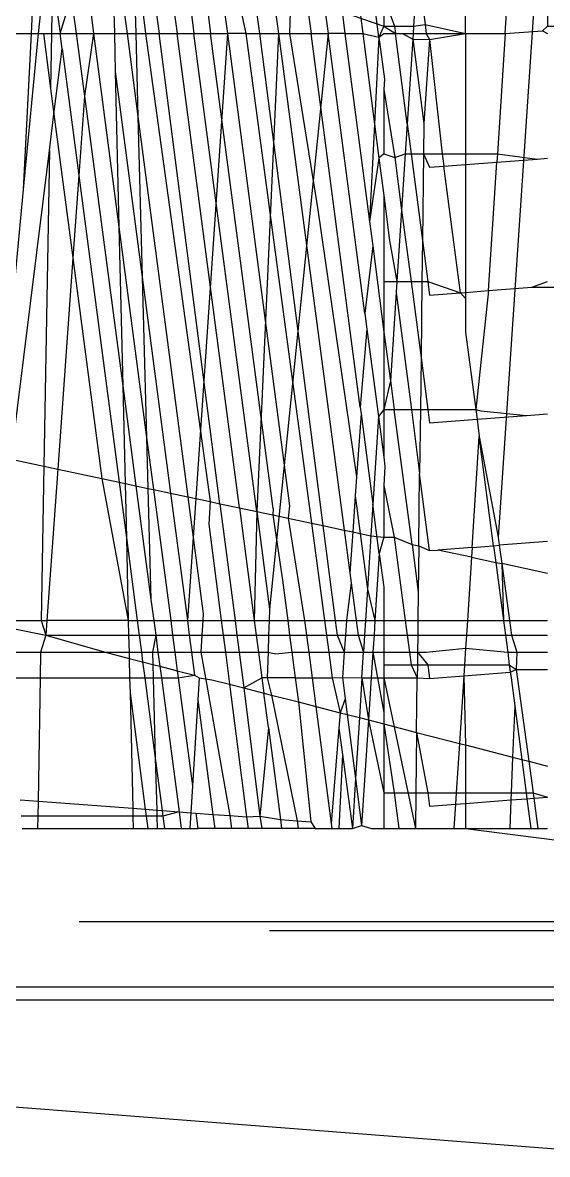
# Model space of a CAD drawing. Extents: x -24961 to 905641, y -154323 to 635957.
# Drawn here: x 396130.16 to 396132.73, y -143409.49 to -143403.95 of the extents above; entities that cross this region are included whole.
import ezdxf

# ---------------------------------------------------------------- set-up
doc = ezdxf.new("R2010")
doc.units = 0
doc.header["$LTSCALE"] = 1000
doc.header["$MEASUREMENT"] = 0

msp = doc.modelspace()

# ---------------------------------------------------------------- linework, layer by layer
for p, q in [((396131.6545, -143402.6577), (396131.8276, -143403.9989)), ((396131.9067, -143404.0174), (396131.756, -143402.8698)), ((396132.732, -143402.8698), (396132.4908, -143406.4681)), ((396132.732, -143403.3361), (396132.732, -143403.9625)), ((396132.3311, -143403.9989), (396132.3311, -143403.3887)), ((396132.5257, -143403.9989), (396132.5663, -143403.3707)), ((396130.207, -143403.8922), (396130.2017, -143403.9989)), ((396130.248, -143403.8922), (396130.2364, -143403.9989)), ((396130.3041, -143403.8922), (396130.3023, -143403.9989)), ((396130.33, -143403.8922), (396130.344, -143403.9989)), ((396130.344, -143403.9989), (396130.3763, -143403.8922)), ((396130.4087, -143403.8922), (396130.4228, -143403.9989)), ((396130.4939, -143403.8922), (396130.5079, -143403.9989)), ((396130.6073, -143403.8922), (396130.6099, -143403.9989)), ((396130.6579, -143403.8922), (396130.6719, -143403.9989)), ((396130.7115, -143403.8922), (396130.7144, -143403.9989)), ((396130.749, -143403.8922), (396130.7628, -143403.9989)), ((396130.8155, -143403.8922), (396130.8293, -143403.9989)), ((396130.9038, -143403.8922), (396130.9178, -143403.9989)), ((396130.9857, -143403.8922), (396130.9997, -143403.9989)), ((396131.0677, -143403.8922), (396131.0817, -143403.9989)), ((396131.1502, -143403.8922), (396131.1642, -143403.9989)), ((396131.2314, -143403.8922), (396131.2545, -143403.9989)), ((396131.3073, -143403.8922), (396131.3211, -143403.9989)), ((396131.4, -143403.8922), (396131.4141, -143403.9989)), ((396131.4718, -143403.8922), (396131.4681, -143403.9989)), ((396131.5605, -143403.8922), (396131.5745, -143403.9989)), ((396131.6435, -143403.8922), (396131.6575, -143403.9989)), ((396131.7257, -143403.8922), (396131.7397, -143403.9989)), ((396131.7257, -143403.8922), (396131.9302, -143403.9625)), ((396131.9302, -143403.8922), (396131.9302, -143403.9625)), ((396131.9569, -143403.8922), (396131.9825, -143403.9625)), ((396132.081, -143403.8922), (396132.0764, -143403.9625)), ((396132.1243, -143403.8922), (396132.1325, -143403.9542)), ((396130.088, -143403.9989), (396130.2017, -143403.9989)), ((396130.2364, -143403.9989), (396130.1636, -143404.7639)), ((396130.2017, -143403.9989), (396130.1636, -143404.7639)), ((396130.2017, -143403.9989), (396130.262, -143403.9989)), ((396130.2364, -143403.9989), (396130.262, -143403.9989)), ((396130.262, -143403.9989), (396130.2975, -143404.2688)), ((396130.262, -143403.9989), (396130.3023, -143403.9989)), ((396130.3023, -143403.9989), (396130.2975, -143404.2688)), ((396130.3023, -143403.9989), (396130.344, -143403.9989)), ((396130.3538, -143404.0735), (396130.344, -143403.9989)), ((396130.344, -143403.9989), (396130.4228, -143403.9989)), ((396130.4228, -143403.9989), (396130.4634, -143404.3063)), ((396130.4228, -143403.9989), (396130.5079, -143403.9989)), ((396130.5079, -143403.9989), (396130.4634, -143404.3063)), ((396130.5079, -143403.9989), (396130.6324, -143404.9466)), ((396130.5079, -143403.9989), (396130.6099, -143403.9989)), ((396130.6099, -143403.9989), (396130.6143, -143404.1844)), ((396130.6099, -143403.9989), (396130.6719, -143403.9989)), ((396130.6719, -143403.9989), (396130.7254, -143404.4066)), ((396130.6719, -143403.9989), (396130.7144, -143403.9989)), ((396130.7144, -143403.9989), (396130.7254, -143404.4066)), ((396130.7144, -143403.9989), (396130.7628, -143403.9989)), ((396130.7628, -143403.9989), (396131.0801, -143406.2938)), ((396130.7628, -143403.9989), (396130.8293, -143403.9989)), ((396130.8293, -143403.9989), (396130.9178, -143403.9989)), ((396131.1271, -143406.3038), (396130.8293, -143403.9989)), ((396130.9178, -143403.9989), (396130.9997, -143403.9989)), ((396131.2231, -143406.3242), (396130.9178, -143403.9989)), ((396131.1642, -143403.9989), (396130.9678, -143406.8769)), ((396130.9997, -143403.9989), (396131.0817, -143403.9989)), ((396131.3074, -143406.3422), (396130.9997, -143403.9989)), ((396131.0817, -143403.9989), (396131.1642, -143403.9989)), ((396131.3874, -143406.3268), (396131.0817, -143403.9989)), ((396131.2545, -143403.9989), (396131.1642, -143403.9989)), ((396131.1642, -143403.9989), (396131.4683, -143406.3138)), ((396131.2545, -143403.9989), (396131.3211, -143403.9989)), ((396131.2545, -143403.9989), (396131.576, -143406.3993)), ((396131.4141, -143403.9989), (396131.3074, -143406.3422)), ((396131.3211, -143403.9989), (396131.4141, -143403.9989)), ((396131.3211, -143403.9989), (396131.6321, -143406.4113)), ((396131.6575, -143403.9989), (396131.3703, -143406.8206)), ((396131.4141, -143403.9989), (396131.4681, -143403.9989)), ((396131.4141, -143403.9989), (396131.7365, -143406.4335)), ((396131.4681, -143403.9989), (396131.6065, -143404.8637)), ((396131.4681, -143403.9989), (396131.5745, -143403.9989)), ((396131.5745, -143403.9989), (396131.6575, -143403.9989)), ((396131.8145, -143405.8301), (396131.5745, -143403.9989)), ((396131.7397, -143403.9989), (396131.6575, -143403.9989)), ((396131.8378, -143405.372), (396131.6575, -143403.9989)), ((396131.7397, -143403.9989), (396131.8607, -143404.9205)), ((396131.7397, -143403.9989), (396131.8276, -143403.9989)), ((396131.8276, -143403.9989), (396131.885, -143404.4433)), ((396131.8276, -143403.9989), (396131.9067, -143404.0174)), ((396131.9302, -143403.9625), (396131.9067, -143404.0174)), ((396131.9067, -143404.0174), (396131.9302, -143403.9989)), ((396131.9302, -143403.9625), (396131.9873, -143403.9989)), ((396131.9302, -143403.9625), (396131.9825, -143403.9625)), ((396131.9302, -143403.9989), (396131.9873, -143403.9989)), ((396131.9825, -143403.9625), (396131.9873, -143403.9989)), ((396131.9825, -143403.9625), (396132.0764, -143403.9625)), ((396131.9873, -143403.9989), (396132.0226, -143403.9989)), ((396132.0453, -143404.4425), (396131.9873, -143403.9989)), ((396132.0226, -143403.9989), (396132.0741, -143403.9989)), ((396132.0226, -143403.9989), (396132.0723, -143404.0261)), ((396132.0741, -143403.9989), (396132.0723, -143404.0261)), ((396132.0764, -143403.9625), (396132.0741, -143403.9989)), ((396132.0741, -143403.9989), (396132.1384, -143403.9989)), ((396132.0764, -143403.9625), (396132.1325, -143403.9542)), ((396132.1325, -143403.9542), (396132.1384, -143403.9989)), ((396132.1325, -143403.9542), (396132.3311, -143403.9989)), ((396132.1384, -143403.9989), (396132.1549, -143404.0285)), ((396132.1384, -143403.9989), (396132.3311, -143403.9989)), ((396132.1549, -143404.0285), (396132.3311, -143403.9989)), ((396132.3311, -143403.9989), (396132.5257, -143403.9989)), ((396132.3311, -143403.9989), (396132.3311, -143404.5889)), ((396132.5257, -143403.9989), (396132.4876, -143404.5889)), ((396132.5257, -143403.9989), (396132.7077, -143403.9862)), ((396132.7077, -143403.9862), (396132.732, -143403.9625)), ((396132.7077, -143403.9862), (396132.732, -143403.9989)), ((396132.732, -143403.9625), (396133.0312, -143403.9625)), ((396131.9067, -143404.0174), (396131.885, -143404.4433)), ((396131.9067, -143404.0174), (396131.9337, -143404.2234)), ((396132.0723, -143404.0261), (396132.0453, -143404.4425)), ((396132.0723, -143404.0261), (396132.1267, -143404.4402)), ((396132.0723, -143404.0261), (396132.1549, -143404.0285)), ((396132.1549, -143404.0285), (396132.1267, -143404.4402)), ((396132.1549, -143404.0285), (396132.216, -143404.5889)), ((396130.314, -143404.3949), (396130.3538, -143404.0735)), ((396130.3538, -143404.0735), (396130.4355, -143404.6953)), ((396130.6143, -143404.1844), (396130.7467, -143405.1927)), ((396130.6143, -143404.1844), (396130.6324, -143404.9466)), ((396131.9337, -143404.2234), (396131.9302, -143404.2741)), ((396130.2975, -143404.2688), (396130.314, -143404.3949)), ((396131.9302, -143404.2741), (396131.9302, -143404.5889)), ((396131.9302, -143404.2741), (396131.9841, -143404.6074)), ((396130.4634, -143404.3063), (396130.4355, -143404.6953)), ((396130.4634, -143404.3063), (396130.6509, -143405.7255)), ((396130.2921, -143404.5719), (396130.314, -143404.3949)), ((396130.314, -143404.3949), (396130.4065, -143405.0989)), ((396130.7254, -143404.4066), (396130.9701, -143406.2704)), ((396130.7254, -143404.4066), (396130.7467, -143405.1927)), ((396131.885, -143404.4433), (396131.8607, -143404.9205)), ((396131.885, -143404.4433), (396131.9066, -143404.6105)), ((396132.0453, -143404.4425), (396132.0358, -143404.5889)), ((396132.0453, -143404.4425), (396132.0644, -143404.5889)), ((396132.1267, -143404.4402), (396132.1249, -143404.5889)), ((396130.1047, -143406.0861), (396130.2921, -143404.5719)), ((396130.2921, -143404.5719), (396130.2647, -143406.1202)), ((396131.9066, -143404.6105), (396131.8607, -143404.9205)), ((396131.9302, -143404.5889), (396131.9066, -143404.6105)), ((396131.9066, -143404.6105), (396131.9302, -143404.7932)), ((396131.9302, -143404.5889), (396131.9841, -143404.6074)), ((396131.9841, -143404.6074), (396132.0358, -143404.5889)), ((396131.9841, -143404.6074), (396132.0179, -143404.8643)), ((396132.0358, -143404.5889), (396132.0179, -143404.8643)), ((396132.0358, -143404.5889), (396132.0644, -143404.5889)), ((396132.0644, -143404.5889), (396132.1198, -143405.0131)), ((396132.0644, -143404.5889), (396132.1249, -143404.5889)), ((396132.1249, -143404.5889), (396132.1198, -143405.0131)), ((396132.1249, -143404.5889), (396132.1549, -143404.6549)), ((396132.1249, -143404.5889), (396132.216, -143404.5889)), ((396132.216, -143404.5889), (396132.3311, -143404.5889)), ((396132.216, -143404.5889), (396132.224, -143404.6496)), ((396132.3311, -143404.5889), (396132.4876, -143404.5889)), ((396132.3311, -143404.5889), (396132.3311, -143404.6415)), ((396132.4876, -143404.5889), (396132.485, -143404.6297)), ((396132.4876, -143404.5889), (396132.6819, -143404.6146)), ((396132.6819, -143404.6146), (396132.732, -143404.6108)), ((396132.1549, -143404.6549), (396132.224, -143404.6496)), ((396132.224, -143404.6496), (396132.3311, -143404.6415)), ((396132.3056, -143405.2698), (396132.224, -143404.6496)), ((396132.3311, -143404.6415), (396132.485, -143404.6297)), ((396132.3311, -143404.6415), (396132.3311, -143405.2678)), ((396132.4443, -143405.2592), (396132.485, -143404.6297)), ((396132.485, -143404.6297), (396132.6819, -143404.6146)), ((396130.4355, -143404.6953), (396130.4065, -143405.0989)), ((396130.4355, -143404.6953), (396130.6328, -143406.1986)), ((396130.1636, -143404.7639), (396130.0841, -143405.5995)), ((396131.9302, -143404.7932), (396131.9302, -143405.2153)), ((396131.9302, -143404.7932), (396131.9585, -143405.013)), ((396131.6065, -143404.8637), (396131.7971, -143406.1729)), ((396132.0179, -143404.8643), (396131.9951, -143405.2153)), ((396132.0179, -143404.8643), (396132.064, -143405.2153)), ((396131.8607, -143404.9205), (396131.8765, -143405.0402)), ((396130.6324, -143404.9466), (396130.7679, -143405.9788)), ((396130.6324, -143404.9466), (396130.6509, -143405.7255)), ((396131.8765, -143405.0402), (396131.8378, -143405.372)), ((396131.8765, -143405.0402), (396131.9302, -143405.4624)), ((396131.9585, -143405.013), (396131.9951, -143405.2153)), ((396132.1198, -143405.0131), (396132.1174, -143405.2153)), ((396132.1198, -143405.0131), (396132.1462, -143405.2153)), ((396130.4065, -143405.0989), (396130.3321, -143406.1345)), ((396130.4065, -143405.0989), (396130.5485, -143406.1806)), ((396130.7467, -143405.1927), (396130.8858, -143406.2524)), ((396130.7467, -143405.1927), (396130.7679, -143405.9788)), ((396131.9302, -143405.2153), (396131.9302, -143405.4624)), ((396131.9302, -143405.2153), (396131.9951, -143405.2153)), ((396131.9951, -143405.2153), (396131.9916, -143405.2689)), ((396131.9951, -143405.2153), (396132.064, -143405.2153)), ((396132.064, -143405.2153), (396132.1129, -143405.5884)), ((396132.064, -143405.2153), (396132.1174, -143405.2153)), ((396132.1174, -143405.2153), (396132.1129, -143405.5884)), ((396132.1174, -143405.2153), (396132.1462, -143405.2153)), ((396132.1462, -143405.2153), (396132.1549, -143405.2813)), ((396132.1462, -143405.2153), (396132.3056, -143405.2698)), ((396132.6561, -143405.243), (396132.732, -143405.2153)), ((396131.9916, -143405.2689), (396131.9634, -143405.7024)), ((396131.9916, -143405.2689), (396132.0655, -143405.8417)), ((396132.1549, -143405.2813), (396132.3056, -143405.2698)), ((396132.3056, -143405.2698), (396132.3311, -143405.2678)), ((396132.3056, -143405.2698), (396132.3311, -143405.2976)), ((396132.3311, -143405.2678), (396132.4443, -143405.2592)), ((396132.3311, -143405.2678), (396132.3311, -143405.2976)), ((396132.4443, -143405.2592), (396132.3808, -143405.8417)), ((396132.4443, -143405.2592), (396132.6561, -143405.243)), ((396132.6561, -143405.243), (396133.6215, -143405.2419)), ((396132.3311, -143405.2976), (396132.3311, -143405.4637)), ((396131.8378, -143405.372), (396131.8478, -143405.4486)), ((396131.8478, -143405.4486), (396131.8145, -143405.8301)), ((396131.8478, -143405.4486), (396131.904, -143405.8765)), ((396131.9302, -143405.4624), (396131.9302, -143405.8417)), ((396131.9302, -143405.4624), (396131.9634, -143405.7024)), ((396132.3311, -143405.4637), (396132.3808, -143405.8417)), ((396132.1129, -143405.5884), (396132.1099, -143405.8417)), ((396132.1129, -143405.5884), (396132.1462, -143405.8417)), ((396131.9634, -143405.7024), (396131.9302, -143405.8417)), ((396131.9634, -143405.7024), (396131.9817, -143405.8417)), ((396130.6509, -143405.7255), (396130.7157, -143406.2162)), ((396130.6509, -143405.7255), (396130.6623, -143406.2048)), ((396131.8145, -143405.8301), (396131.8188, -143405.8629)), ((396131.8188, -143405.8629), (396131.7971, -143406.1729)), ((396131.8188, -143405.8629), (396131.8769, -143406.3062)), ((396131.904, -143405.8765), (396131.8769, -143406.3062)), ((396131.9302, -143405.8417), (396131.904, -143405.8765)), ((396131.904, -143405.8765), (396131.9302, -143406.0755)), ((396131.9302, -143405.8417), (396131.9817, -143405.8417)), ((396131.9302, -143405.8417), (396131.9302, -143406.0755)), ((396131.9817, -143405.8417), (396132.0655, -143405.8417)), ((396132.0687, -143406.5042), (396131.9817, -143405.8417)), ((396132.0655, -143405.8417), (396132.1061, -143406.1566)), ((396132.0655, -143405.8417), (396132.1099, -143405.8417)), ((396132.1099, -143405.8417), (396132.1061, -143406.1566)), ((396132.1099, -143405.8417), (396132.1462, -143405.8417)), ((396132.1462, -143405.8417), (396132.1549, -143405.9077)), ((396132.1462, -143405.8417), (396132.3808, -143405.8417)), ((396132.3808, -143405.8417), (396132.3872, -143405.89)), ((396132.3808, -143405.8417), (396132.4063, -143405.8485)), ((396132.3872, -143405.89), (396132.6304, -143405.8713)), ((396132.4063, -143405.8485), (396132.6304, -143405.8713)), ((396132.6304, -143405.8713), (396132.732, -143405.8636)), ((396132.1549, -143405.9077), (396132.3872, -143405.89)), ((396132.3872, -143405.89), (396132.3982, -143405.9737)), ((396130.7679, -143405.9788), (396130.8015, -143406.2345)), ((396130.7679, -143405.9788), (396130.7747, -143406.2288)), ((396132.363, -143406.5182), (396132.3982, -143405.9737)), ((396132.3982, -143405.9737), (396132.4908, -143406.4681)), ((396132.4688, -143406.5101), (396132.3982, -143405.9737)), ((396130.1047, -143406.0861), (396130.2647, -143406.1202)), ((396131.9302, -143406.0755), (396131.9362, -143406.1214)), ((396130.2647, -143406.1202), (396130.2514, -143406.8769)), ((396130.2647, -143406.1202), (396130.3321, -143406.1345)), ((396130.3321, -143406.1345), (396130.2788, -143406.8769)), ((396130.3321, -143406.1345), (396130.5485, -143406.1806)), ((396131.9362, -143406.1214), (396131.9302, -143406.2141)), ((396132.1019, -143406.5113), (396132.1061, -143406.1566)), ((396132.1549, -143406.5341), (396132.1061, -143406.1566)), ((396130.5485, -143406.1806), (396130.6783, -143406.8769)), ((396130.5485, -143406.1806), (396130.6328, -143406.1986)), ((396130.6328, -143406.1986), (396130.6686, -143406.471)), ((396130.6328, -143406.1986), (396130.6623, -143406.2048)), ((396130.6623, -143406.2048), (396130.6686, -143406.471)), ((396130.6623, -143406.2048), (396130.7157, -143406.2162)), ((396130.7157, -143406.2162), (396130.7894, -143406.7737)), ((396130.7157, -143406.2162), (396130.7747, -143406.2288)), ((396131.7971, -143406.1729), (396131.7906, -143406.2653)), ((396131.9302, -143406.2141), (396131.9302, -143406.4681)), ((396131.9302, -143406.2141), (396131.9817, -143406.4681)), ((396130.7747, -143406.2288), (396130.7894, -143406.7737)), ((396130.7747, -143406.2288), (396130.8015, -143406.2345)), ((396130.8015, -143406.2345), (396130.8859, -143406.8769)), ((396130.8015, -143406.2345), (396130.8858, -143406.2524)), ((396130.8858, -143406.2524), (396130.9678, -143406.8769)), ((396130.8858, -143406.2524), (396130.9701, -143406.2704)), ((396130.9701, -143406.2704), (396131.0455, -143406.8441)), ((396130.9701, -143406.2704), (396131.0801, -143406.2938)), ((396131.7906, -143406.2653), (396131.7782, -143406.4424)), ((396131.7906, -143406.2653), (396131.8148, -143406.4502)), ((396131.0801, -143406.2938), (396131.0732, -143406.4045)), ((396131.0801, -143406.2938), (396131.1271, -143406.3038)), ((396131.1271, -143406.3038), (396131.2012, -143406.8769)), ((396131.1271, -143406.3038), (396131.2231, -143406.3242)), ((396131.2231, -143406.3242), (396131.2957, -143406.8769)), ((396131.2231, -143406.3242), (396131.3074, -143406.3422)), ((396131.3874, -143406.3268), (396131.3863, -143406.3589)), ((396131.4683, -143406.3138), (396131.4625, -143406.3752)), ((396131.8769, -143406.3062), (396131.8671, -143406.4613)), ((396131.9085, -143406.5474), (396131.8769, -143406.3062)), ((396131.3074, -143406.3422), (396131.2957, -143406.8769)), ((396131.3074, -143406.3422), (396131.3703, -143406.8206)), ((396131.3074, -143406.3422), (396131.3863, -143406.3589)), ((396131.3863, -143406.3589), (396131.4336, -143406.6784)), ((396131.3863, -143406.3589), (396131.4625, -143406.3752)), ((396131.4625, -143406.3752), (396131.5423, -143406.8769)), ((396131.4625, -143406.3752), (396131.576, -143406.3993)), ((396131.0732, -143406.4045), (396131.1341, -143406.8769)), ((396131.576, -143406.3993), (396131.6399, -143406.8769)), ((396131.576, -143406.3993), (396131.6321, -143406.4113)), ((396131.6321, -143406.4113), (396131.6922, -143406.8769)), ((396131.6321, -143406.4113), (396131.7365, -143406.4335)), ((396131.7365, -143406.4335), (396131.7641, -143406.6425)), ((396131.7365, -143406.4335), (396131.7782, -143406.4424)), ((396131.7782, -143406.4424), (396131.7641, -143406.6425)), ((396131.7782, -143406.4424), (396131.8148, -143406.4502)), ((396130.6686, -143406.471), (396130.7219, -143406.8769)), ((396130.6686, -143406.471), (396130.6783, -143406.8769)), ((396131.8148, -143406.4502), (396131.8506, -143406.7225)), ((396131.8148, -143406.4502), (396131.8671, -143406.4613)), ((396131.8671, -143406.4613), (396131.8506, -143406.7225)), ((396131.8671, -143406.4613), (396131.9302, -143406.4681)), ((396131.9302, -143406.4681), (396131.9085, -143406.5474)), ((396131.9302, -143406.4681), (396131.9817, -143406.4681)), ((396131.9817, -143406.4681), (396132.0354, -143406.8769)), ((396131.9817, -143406.4681), (396132.0687, -143406.5042)), ((396132.4908, -143406.4681), (396132.4963, -143406.508)), ((396132.732, -143406.49), (396132.4963, -143406.508)), ((396131.9085, -143406.5474), (396131.8871, -143406.8769)), ((396131.9085, -143406.5474), (396131.9302, -143406.7126)), ((396132.0687, -143406.5042), (396132.0992, -143406.7365)), ((396132.0687, -143406.5042), (396132.1019, -143406.5113)), ((396132.1019, -143406.5113), (396132.0992, -143406.7365)), ((396132.1019, -143406.5113), (396132.1549, -143406.5341)), ((396132.1549, -143406.5341), (396132.1949, -143406.5311)), ((396132.363, -143406.5182), (396132.1949, -143406.5311)), ((396132.3599, -143406.5662), (396132.1949, -143406.5311)), ((396132.363, -143406.5182), (396132.3599, -143406.5662)), ((396132.363, -143406.5182), (396132.4688, -143406.5101)), ((396132.4688, -143406.5101), (396132.4963, -143406.508)), ((396132.4688, -143406.5101), (396132.4795, -143406.5916)), ((396132.4963, -143406.508), (396132.5086, -143406.5978)), ((396132.3599, -143406.5662), (396132.3399, -143406.8769)), ((396132.3599, -143406.5662), (396132.4795, -143406.5916)), ((396132.4795, -143406.5916), (396132.517, -143406.8769)), ((396132.4795, -143406.5916), (396132.5086, -143406.5978)), ((396132.5086, -143406.5978), (396132.5466, -143406.8769)), ((396132.5086, -143406.5978), (396132.517, -143406.8769)), ((396132.732, -143406.6454), (396132.5086, -143406.5978)), ((396131.7641, -143406.6425), (396131.7707, -143406.6918)), ((396131.4336, -143406.6784), (396131.4596, -143406.8769)), ((396131.7707, -143406.6918), (396131.7477, -143406.8769)), ((396131.7707, -143406.6918), (396131.7952, -143406.8769)), ((396131.9302, -143406.7126), (396131.9302, -143406.8769)), ((396130.7894, -143406.7737), (396130.803, -143406.8769)), ((396131.8506, -143406.7225), (396131.8409, -143406.8769)), ((396131.8506, -143406.7225), (396131.8871, -143406.8769)), ((396132.0992, -143406.7365), (396132.0975, -143406.8769)), ((396131.3703, -143406.8206), (396131.3683, -143406.8769)), ((396130.081, -143406.8769), (396130.2514, -143406.8769)), ((396130.2514, -143406.8769), (396130.2737, -143406.9485)), ((396130.2514, -143406.8769), (396130.2788, -143406.8769)), ((396130.2788, -143406.8769), (396130.2737, -143406.9485)), ((396130.6783, -143406.8769), (396130.2788, -143406.8769)), ((396130.6783, -143406.8769), (396130.68, -143406.9485)), ((396130.6783, -143406.8769), (396130.7219, -143406.8769)), ((396130.7219, -143406.8769), (396130.7313, -143406.9485)), ((396130.7219, -143406.8769), (396130.803, -143406.8769)), ((396130.803, -143406.8769), (396130.8125, -143406.9485)), ((396130.803, -143406.8769), (396130.8859, -143406.8769)), ((396130.8859, -143406.8769), (396130.8953, -143406.9485)), ((396130.8859, -143406.8769), (396130.9678, -143406.8769)), ((396130.9678, -143406.8769), (396130.9772, -143406.9485)), ((396130.9678, -143406.8769), (396131.0434, -143406.8769)), ((396131.0434, -143406.8769), (396131.0389, -143406.9485)), ((396131.0455, -143406.8441), (396131.0434, -143406.8769)), ((396131.0434, -143406.8769), (396131.1341, -143406.8769)), ((396131.1341, -143406.8769), (396131.1433, -143406.9485)), ((396131.1341, -143406.8769), (396131.2012, -143406.8769)), ((396131.2012, -143406.8769), (396131.2105, -143406.9485)), ((396131.2012, -143406.8769), (396131.2957, -143406.8769)), ((396131.2957, -143406.8769), (396131.3051, -143406.9485)), ((396131.2957, -143406.8769), (396131.3683, -143406.8769)), ((396131.3683, -143406.8769), (396131.3658, -143406.9485)), ((396131.3683, -143406.8769), (396131.4596, -143406.8769)), ((396131.4596, -143406.8769), (396131.469, -143406.9485)), ((396131.4596, -143406.8769), (396131.5423, -143406.8769)), ((396131.5423, -143406.8769), (396131.5517, -143406.9485)), ((396131.5423, -143406.8769), (396131.6399, -143406.8769)), ((396131.6399, -143406.8769), (396131.6495, -143406.9485)), ((396131.6399, -143406.8769), (396131.6922, -143406.8769)), ((396131.6922, -143406.8769), (396131.7014, -143406.9485)), ((396131.6922, -143406.8769), (396131.7477, -143406.8769)), ((396131.7477, -143406.8769), (396131.7427, -143406.9485)), ((396131.7477, -143406.8769), (396131.7952, -143406.8769)), ((396131.7952, -143406.8769), (396131.8047, -143406.9485)), ((396131.7952, -143406.8769), (396131.8409, -143406.8769)), ((396131.8409, -143406.8769), (396131.8363, -143406.9485)), ((396131.8409, -143406.8769), (396131.8871, -143406.8769)), ((396131.8871, -143406.8769), (396131.8824, -143406.9485)), ((396131.8871, -143406.8769), (396131.9302, -143406.8769)), ((396131.9302, -143406.8769), (396131.9302, -143406.9485)), ((396131.9302, -143406.8769), (396132.0354, -143406.8769)), ((396132.0354, -143406.8769), (396132.0448, -143406.9485)), ((396132.0354, -143406.8769), (396132.0975, -143406.8769)), ((396132.0975, -143406.8769), (396132.0967, -143406.9485)), ((396132.0975, -143406.8769), (396132.3399, -143406.8769)), ((396132.3399, -143406.8769), (396132.3352, -143406.9485)), ((396132.3399, -143406.8769), (396132.517, -143406.8769)), ((396132.517, -143406.8769), (396132.5264, -143406.9485)), ((396132.517, -143406.8769), (396132.5466, -143406.8769)), ((396132.5466, -143406.8769), (396132.5564, -143406.9485)), ((396132.5466, -143406.8769), (396132.732, -143406.8769)), ((396130.1202, -143406.9173), (396130.2737, -143406.9485)), ((396130.2737, -143406.9485), (396130.2486, -143407.0325)), ((396130.2737, -143406.9485), (396130.567, -143407.0325)), ((396130.2737, -143406.9485), (396130.68, -143406.9485)), ((396130.68, -143406.9485), (396130.7313, -143406.9485)), ((396130.68, -143406.9485), (396130.682, -143407.0325)), ((396130.7313, -143406.9485), (396130.7424, -143407.0325)), ((396130.7313, -143406.9485), (396130.8125, -143406.9485)), ((396130.8125, -143406.9485), (396130.7964, -143407.0325)), ((396130.8125, -143406.9485), (396130.8236, -143407.0325)), ((396130.8125, -143406.9485), (396130.8953, -143406.9485)), ((396130.8953, -143406.9485), (396130.9063, -143407.0325)), ((396130.8953, -143406.9485), (396130.9772, -143406.9485)), ((396130.9772, -143406.9485), (396130.9883, -143407.0325)), ((396130.9772, -143406.9485), (396131.0389, -143406.9485)), ((396131.0389, -143406.9485), (396131.0336, -143407.0325)), ((396131.0389, -143406.9485), (396131.1433, -143406.9485)), ((396131.1433, -143406.9485), (396131.1542, -143407.0325)), ((396131.1433, -143406.9485), (396131.2105, -143406.9485)), ((396131.2105, -143406.9485), (396131.2213, -143407.0325)), ((396131.2105, -143406.9485), (396131.3051, -143406.9485)), ((396131.3051, -143406.9485), (396131.3161, -143407.0325)), ((396131.3051, -143406.9485), (396131.3658, -143406.9485)), ((396131.3658, -143406.9485), (396131.3629, -143407.0325)), ((396131.3658, -143406.9485), (396131.469, -143406.9485)), ((396131.469, -143406.9485), (396131.4801, -143407.0325)), ((396131.469, -143406.9485), (396131.5517, -143406.9485)), ((396131.5517, -143406.9485), (396131.5627, -143407.0325)), ((396131.5517, -143406.9485), (396131.6495, -143406.9485)), ((396131.6495, -143406.9485), (396131.6608, -143407.0325)), ((396131.6495, -143406.9485), (396131.7014, -143406.9485)), ((396131.7014, -143406.9485), (396131.7368, -143407.0325)), ((396131.7014, -143406.9485), (396131.7427, -143406.9485)), ((396131.7427, -143406.9485), (396131.7368, -143407.0325)), ((396131.7427, -143406.9485), (396131.8047, -143406.9485)), ((396131.8047, -143406.9485), (396131.831, -143407.0325)), ((396131.8047, -143406.9485), (396131.8363, -143406.9485)), ((396131.8363, -143406.9485), (396131.831, -143407.0325)), ((396131.8363, -143406.9485), (396131.8824, -143406.9485)), ((396131.8824, -143406.9485), (396131.877, -143407.0325)), ((396131.8824, -143406.9485), (396131.9302, -143406.9485)), ((396131.9302, -143406.9485), (396131.9302, -143407.0325)), ((396131.9302, -143406.9485), (396132.0448, -143406.9485)), ((396132.0448, -143406.9485), (396132.0558, -143407.0325)), ((396132.0448, -143406.9485), (396132.0967, -143406.9485)), ((396132.0967, -143406.9485), (396132.0957, -143407.0325)), ((396132.0967, -143406.9485), (396132.3352, -143406.9485)), ((396132.3352, -143406.9485), (396132.3311, -143407.0129)), ((396132.3352, -143406.9485), (396132.5264, -143406.9485)), ((396132.5264, -143406.9485), (396132.5375, -143407.0325)), ((396132.5264, -143406.9485), (396132.5564, -143406.9485)), ((396132.5564, -143406.9485), (396132.5827, -143407.0325)), ((396132.5564, -143406.9485), (396132.732, -143406.9485)), ((396130.0806, -143407.0325), (396130.2486, -143407.0325)), ((396130.2486, -143407.0325), (396130.2464, -143407.1578)), ((396130.2486, -143407.0325), (396130.567, -143407.0325)), ((396130.567, -143407.0325), (396130.6827, -143407.0623)), ((396130.567, -143407.0325), (396130.682, -143407.0325)), ((396130.682, -143407.0325), (396130.6827, -143407.0623)), ((396130.682, -143407.0325), (396130.7424, -143407.0325)), ((396130.7424, -143407.0325), (396130.7485, -143407.0793)), ((396130.7424, -143407.0325), (396130.7964, -143407.0325)), ((396130.7964, -143407.0325), (396130.798, -143407.092)), ((396130.7964, -143407.0325), (396130.8236, -143407.0325)), ((396130.8236, -143407.0325), (396130.8326, -143407.1009)), ((396130.8236, -143407.0325), (396130.9063, -143407.0325)), ((396130.9063, -143407.0325), (396130.9182, -143407.123)), ((396130.9063, -143407.0325), (396130.9883, -143407.0325)), ((396130.9883, -143407.0325), (396131.003, -143407.1448)), ((396130.9883, -143407.0325), (396131.0336, -143407.0325)), ((396131.0336, -143407.0325), (396131.057, -143407.1578)), ((396131.0336, -143407.0325), (396131.1542, -143407.0325)), ((396131.1542, -143407.0325), (396131.2213, -143407.0325)), ((396131.1542, -143407.0325), (396131.1744, -143407.1889)), ((396131.2213, -143407.0325), (396131.3161, -143407.0325)), ((396131.2213, -143407.0325), (396131.2438, -143407.2068)), ((396131.3161, -143407.0325), (396131.3326, -143407.1578)), ((396131.3161, -143407.0325), (396131.3629, -143407.0325)), ((396131.3629, -143407.0325), (396131.3586, -143407.1578)), ((396131.3629, -143407.0325), (396131.3991, -143407.04)), ((396131.3991, -143407.04), (396131.4801, -143407.0325)), ((396131.4801, -143407.0325), (396131.4965, -143407.1578)), ((396131.4801, -143407.0325), (396131.5627, -143407.0325)), ((396131.5627, -143407.0325), (396131.5792, -143407.1578)), ((396131.5627, -143407.0325), (396131.6608, -143407.0325)), ((396131.6608, -143407.0325), (396131.6776, -143407.1578)), ((396131.6608, -143407.0325), (396131.7368, -143407.0325)), ((396131.7368, -143407.0325), (396131.7281, -143407.156)), ((396131.7368, -143407.0325), (396131.831, -143407.0325)), ((396131.8231, -143407.1578), (396131.831, -143407.0325)), ((396131.831, -143407.0325), (396131.877, -143407.0325)), ((396131.877, -143407.0325), (396131.8688, -143407.1578)), ((396131.877, -143407.0325), (396131.9302, -143407.3283)), ((396131.877, -143407.0325), (396131.9302, -143407.0325)), ((396131.9302, -143407.0325), (396131.9302, -143407.0944)), ((396131.9302, -143407.0325), (396132.0558, -143407.0325)), ((396132.0558, -143407.0325), (396132.064, -143407.0944)), ((396132.0558, -143407.0325), (396132.0957, -143407.0325)), ((396132.0957, -143407.0325), (396132.0949, -143407.0944)), ((396132.0957, -143407.0325), (396132.1462, -143407.0944)), ((396132.0957, -143407.0325), (396132.1381, -143407.0325)), ((396132.1381, -143407.0325), (396132.3311, -143407.0129)), ((396132.3311, -143407.0129), (396132.3258, -143407.0944)), ((396132.3311, -143407.0129), (396132.5375, -143407.0325)), ((396132.5375, -143407.0325), (396132.5456, -143407.0944)), ((396132.5375, -143407.0325), (396132.5827, -143407.0325)), ((396132.5827, -143407.0325), (396132.5793, -143407.1162)), ((396132.5827, -143407.0325), (396132.732, -143407.0325)), ((396130.6827, -143407.0623), (396130.6849, -143407.1578)), ((396130.6827, -143407.0623), (396130.7485, -143407.0793)), ((396130.7485, -143407.0793), (396130.7588, -143407.1578)), ((396130.7485, -143407.0793), (396130.798, -143407.092)), ((396130.798, -143407.092), (396130.7998, -143407.1578)), ((396130.798, -143407.092), (396130.8326, -143407.1009)), ((396130.8326, -143407.1009), (396130.8402, -143407.1578)), ((396130.8326, -143407.1009), (396130.9182, -143407.123)), ((396131.9302, -143407.0944), (396131.9302, -143407.1578)), ((396131.9302, -143407.0944), (396132.064, -143407.0944)), ((396132.064, -143407.0944), (396132.0949, -143407.0944)), ((396132.064, -143407.0944), (396132.0942, -143407.1578)), ((396132.0949, -143407.0944), (396132.0942, -143407.1578)), ((396132.0949, -143407.0944), (396132.1462, -143407.0944)), ((396132.1462, -143407.0944), (396132.1549, -143407.1605)), ((396132.1462, -143407.0944), (396132.3258, -143407.0944)), ((396132.3258, -143407.0944), (396132.3224, -143407.1477)), ((396132.3258, -143407.0944), (396132.5456, -143407.0944)), ((396132.5456, -143407.0944), (396132.554, -143407.1578)), ((396132.5456, -143407.0944), (396132.5503, -143407.1303)), ((396132.5456, -143407.0944), (396132.5793, -143407.1162)), ((396130.0803, -143407.1578), (396130.2464, -143407.1578)), ((396130.2464, -143407.1578), (396130.2357, -143407.762)), ((396130.2464, -143407.1578), (396130.6849, -143407.1578)), ((396130.6849, -143407.1578), (396130.6867, -143407.2332)), ((396130.6849, -143407.1578), (396130.7588, -143407.1578)), ((396130.7588, -143407.1578), (396130.8104, -143407.5509)), ((396130.7588, -143407.1578), (396130.7998, -143407.1578)), ((396130.7998, -143407.1578), (396130.8104, -143407.5509)), ((396130.7998, -143407.1578), (396130.8402, -143407.1578)), ((396130.8402, -143407.1578), (396130.9269, -143407.8144)), ((396130.8402, -143407.1578), (396130.9227, -143407.1578)), ((396130.9182, -143407.123), (396130.9227, -143407.1578)), ((396130.9182, -143407.123), (396131.003, -143407.1448)), ((396130.9227, -143407.1578), (396131.003, -143407.1448)), ((396130.9227, -143407.1578), (396130.9923, -143407.6878)), ((396131.003, -143407.1448), (396131.0257, -143407.1578)), ((396131.0257, -143407.1578), (396131.0189, -143407.266)), ((396131.0257, -143407.1578), (396131.0878, -143407.1666)), ((396131.057, -143407.1578), (396131.1754, -143407.8332)), ((396131.2438, -143407.2068), (396131.3326, -143407.1578)), ((396131.3326, -143407.1578), (396131.3423, -143407.2322)), ((396131.3586, -143407.1578), (396131.3326, -143407.1578)), ((396131.3586, -143407.1578), (396131.3798, -143407.2418)), ((396131.4965, -143407.1578), (396131.3586, -143407.1578)), ((396131.4965, -143407.1578), (396131.512, -143407.2759)), ((396131.4965, -143407.1578), (396131.5792, -143407.1578)), ((396131.5792, -143407.1578), (396131.5976, -143407.2979)), ((396131.5792, -143407.1578), (396131.6776, -143407.1578)), ((396131.6776, -143407.1578), (396131.7281, -143407.156)), ((396131.6776, -143407.1578), (396131.7161, -143407.3284)), ((396131.7281, -143407.156), (396131.7417, -143407.2612)), ((396131.7281, -143407.156), (396131.8231, -143407.1578)), ((396131.8231, -143407.1578), (396131.8108, -143407.3528)), ((396131.8231, -143407.1578), (396131.8554, -143407.3643)), ((396131.8231, -143407.1578), (396131.8688, -143407.1578)), ((396131.8688, -143407.1578), (396131.8554, -143407.3643)), ((396131.8688, -143407.1578), (396131.9302, -143407.1578)), ((396131.9302, -143407.1578), (396132.0853, -143407.8965)), ((396131.9302, -143407.1578), (396131.9302, -143407.3283)), ((396131.9302, -143407.1578), (396132.0942, -143407.1578)), ((396132.091, -143407.425), (396132.0942, -143407.1578)), ((396132.0942, -143407.1578), (396132.1549, -143407.1605)), ((396132.1549, -143407.1605), (396132.3224, -143407.1477)), ((396132.3224, -143407.1477), (396132.301, -143407.4791)), ((396132.3224, -143407.1477), (396132.5503, -143407.1303)), ((396132.3224, -143407.1477), (396132.3311, -143407.4868)), ((396132.5503, -143407.1303), (396132.5793, -143407.1162)), ((396132.5503, -143407.1303), (396132.554, -143407.1578)), ((396132.554, -143407.1578), (396132.572, -143407.2947)), ((396132.5793, -143407.1162), (396132.732, -143407.1163)), ((396132.5793, -143407.1162), (396132.6408, -143407.5666)), ((396131.0878, -143407.1666), (396131.1744, -143407.1889)), ((396131.1744, -143407.1889), (396131.2583, -143407.8395)), ((396131.1744, -143407.1889), (396131.2438, -143407.2068)), ((396131.2438, -143407.2068), (396131.3232, -143407.8356)), ((396131.2438, -143407.2068), (396131.3423, -143407.2322)), ((396130.6867, -143407.2332), (396130.7001, -143407.7972)), ((396130.6867, -143407.2332), (396130.7614, -143407.8018)), ((396131.0189, -143407.266), (396130.9923, -143407.6878)), ((396131.0189, -143407.266), (396131.0926, -143407.8269)), ((396131.3423, -143407.2322), (396131.3798, -143407.2418)), ((396131.3646, -143407.4017), (396131.3423, -143407.2322)), ((396131.3798, -143407.2418), (396131.5065, -143407.8583)), ((396131.3798, -143407.2418), (396131.512, -143407.2759)), ((396131.7417, -143407.2612), (396131.7161, -143407.3284)), ((396131.7417, -143407.2612), (396131.7516, -143407.3376)), ((396131.512, -143407.2759), (396131.5722, -143407.8633)), ((396131.512, -143407.2759), (396131.5976, -143407.2979)), ((396131.5976, -143407.2979), (396131.6729, -143407.8709)), ((396131.5976, -143407.2979), (396131.7161, -143407.3284)), ((396131.7161, -143407.3284), (396131.7107, -143407.4051)), ((396131.7161, -143407.3284), (396131.7516, -143407.3376)), ((396131.9302, -143407.3283), (396131.9302, -143407.3836)), ((396132.572, -143407.2947), (396132.5617, -143407.5462)), ((396132.572, -143407.2947), (396132.6066, -143407.5578)), ((396131.7516, -143407.3376), (396131.792, -143407.6511)), ((396131.7516, -143407.3376), (396131.8108, -143407.3528)), ((396131.8108, -143407.3528), (396131.792, -143407.6511)), ((396131.8108, -143407.3528), (396131.8554, -143407.3643)), ((396131.8554, -143407.3643), (396131.8218, -143407.8822)), ((396131.8554, -143407.3643), (396131.9302, -143407.7208)), ((396131.8554, -143407.3643), (396131.9302, -143407.3836)), ((396131.9302, -143407.3836), (396131.9302, -143407.7208)), ((396131.9302, -143407.3836), (396131.9817, -143407.7208)), ((396131.9302, -143407.3836), (396132.091, -143407.425)), ((396131.3646, -143407.4017), (396131.3232, -143407.8356)), ((396131.3646, -143407.4017), (396131.4237, -143407.852)), ((396131.7107, -143407.4051), (396131.6729, -143407.8709)), ((396131.7107, -143407.4051), (396131.7279, -143407.5335)), ((396132.091, -143407.425), (396132.0874, -143407.7208)), ((396132.091, -143407.425), (396132.1462, -143407.7208)), ((396132.091, -143407.425), (396132.301, -143407.4791)), ((396132.301, -143407.4791), (396132.2854, -143407.7208)), ((396132.301, -143407.4791), (396132.3311, -143407.4868)), ((396132.3311, -143407.4868), (396132.3311, -143407.7208)), ((396132.3311, -143407.4868), (396132.5617, -143407.5462)), ((396130.8104, -143407.5509), (396130.8442, -143407.8081)), ((396130.8104, -143407.5509), (396130.8173, -143407.8061)), ((396131.7279, -143407.5335), (396131.7094, -143407.8965)), ((396131.7279, -143407.5335), (396131.7765, -143407.8965)), ((396132.5617, -143407.5462), (396132.5545, -143407.7208)), ((396132.5617, -143407.5462), (396132.6066, -143407.5578)), ((396132.6066, -143407.5578), (396132.628, -143407.7208)), ((396132.6066, -143407.5578), (396132.6408, -143407.5666)), ((396132.6408, -143407.5666), (396132.6618, -143407.7208)), ((396132.6408, -143407.5666), (396132.732, -143407.5901)), ((396131.792, -143407.6511), (396131.7765, -143407.8965)), ((396131.792, -143407.6511), (396131.8218, -143407.8822)), ((396130.9923, -143407.6878), (396130.9841, -143407.8187)), ((396130.1486, -143407.7554), (396130.2357, -143407.762)), ((396130.2357, -143407.762), (396130.2344, -143407.8356)), ((396130.2357, -143407.762), (396130.7001, -143407.7972)), ((396131.9302, -143407.7208), (396131.9302, -143407.8965)), ((396131.9302, -143407.7208), (396131.9817, -143407.7208)), ((396131.9817, -143407.7208), (396132.0874, -143407.7208)), ((396131.9817, -143407.7208), (396132.0048, -143407.8965)), ((396132.0874, -143407.7208), (396132.0853, -143407.8965)), ((396132.0874, -143407.7208), (396132.1462, -143407.7208)), ((396132.1462, -143407.7208), (396132.2854, -143407.7208)), ((396132.1462, -143407.7208), (396132.1549, -143407.7869)), ((396132.2854, -143407.7208), (396132.2817, -143407.7772)), ((396132.2817, -143407.7772), (396132.3311, -143407.7734)), ((396132.2854, -143407.7208), (396132.3311, -143407.7208)), ((396132.3311, -143407.7208), (396132.3311, -143407.7734)), ((396132.3311, -143407.7208), (396132.5545, -143407.7208)), ((396132.3311, -143407.7734), (396132.553, -143407.7564)), ((396132.3311, -143407.7734), (396132.3311, -143407.8965)), ((396132.553, -143407.7564), (396132.5473, -143407.8965)), ((396132.5545, -143407.7208), (396132.553, -143407.7564)), ((396132.553, -143407.7564), (396132.6319, -143407.7504)), ((396132.5545, -143407.7208), (396132.628, -143407.7208)), ((396132.628, -143407.7208), (396132.6319, -143407.7504)), ((396132.628, -143407.7208), (396132.6618, -143407.7208)), ((396132.6319, -143407.7504), (396132.6655, -143407.7478)), ((396132.6319, -143407.7504), (396132.6511, -143407.8965)), ((396132.6618, -143407.7208), (396132.6655, -143407.7478)), ((396132.6618, -143407.7208), (396132.732, -143407.7427)), ((396132.6655, -143407.7478), (396132.732, -143407.7427)), ((396132.6655, -143407.7478), (396132.6858, -143407.8965)), ((396130.7001, -143407.7972), (396130.7011, -143407.8356)), ((396130.7001, -143407.7972), (396130.7614, -143407.8018)), ((396130.7614, -143407.8018), (396130.7658, -143407.8356)), ((396130.7614, -143407.8018), (396130.8173, -143407.8061)), ((396130.8173, -143407.8061), (396130.8181, -143407.8356)), ((396130.8173, -143407.8061), (396130.8442, -143407.8081)), ((396130.8442, -143407.8081), (396130.8478, -143407.8356)), ((396130.8442, -143407.8081), (396130.9269, -143407.8144)), ((396130.9269, -143407.8144), (396130.8478, -143407.8356)), ((396130.9269, -143407.8144), (396130.9378, -143407.8965)), ((396130.9269, -143407.8144), (396130.9841, -143407.8187)), ((396130.9841, -143407.8187), (396130.9792, -143407.8965)), ((396130.9841, -143407.8187), (396131.0098, -143407.8207)), ((396131.0098, -143407.8207), (396131.0197, -143407.8965)), ((396131.0098, -143407.8207), (396131.0926, -143407.8269)), ((396131.0926, -143407.8269), (396131.1017, -143407.8965)), ((396131.0926, -143407.8269), (396131.1754, -143407.8332)), ((396132.1549, -143407.7869), (396132.2817, -143407.7772)), ((396132.2817, -143407.7772), (396132.274, -143407.8965)), ((396130.2344, -143407.8356), (396130.1536, -143407.8356)), ((396130.2344, -143407.8356), (396130.2333, -143407.8965)), ((396130.7011, -143407.8356), (396130.2344, -143407.8356)), ((396130.7011, -143407.8356), (396130.7025, -143407.8965)), ((396130.7658, -143407.8356), (396130.7011, -143407.8356)), ((396130.7658, -143407.8356), (396130.7738, -143407.8965)), ((396130.8181, -143407.8356), (396130.7658, -143407.8356)), ((396130.8181, -143407.8356), (396130.8198, -143407.8965)), ((396130.8478, -143407.8356), (396130.8181, -143407.8356)), ((396130.8478, -143407.8356), (396130.8558, -143407.8965)), ((396131.1754, -143407.8332), (396131.1837, -143407.8965)), ((396131.1754, -143407.8332), (396131.2583, -143407.8395)), ((396131.2583, -143407.8395), (396131.3232, -143407.8356)), ((396131.2583, -143407.8395), (396131.2656, -143407.8965)), ((396131.3232, -143407.8356), (396131.4237, -143407.852)), ((396131.3232, -143407.8356), (396131.333, -143407.8965)), ((396131.4237, -143407.852), (396131.4296, -143407.8965)), ((396131.4237, -143407.852), (396131.5065, -143407.8583)), ((396131.5065, -143407.8583), (396131.5115, -143407.8965)), ((396131.5065, -143407.8583), (396131.5722, -143407.8633)), ((396131.5722, -143407.8633), (396131.5935, -143407.8965)), ((396131.6729, -143407.8709), (396131.6762, -143407.8965)), ((396131.7765, -143407.8965), (396131.8218, -143407.8822)), ((396131.8218, -143407.8822), (396131.8709, -143407.8965)), ((396130.1574, -143407.8965), (396130.2333, -143407.8965)), ((396130.2333, -143407.8965), (396130.7025, -143407.8965)), ((396130.7025, -143407.8965), (396130.7738, -143407.8965)), ((396130.7738, -143407.8965), (396130.8198, -143407.8965)), ((396130.8198, -143407.8965), (396130.8558, -143407.8965)), ((396130.8558, -143407.8965), (396130.9378, -143407.8965)), ((396130.9378, -143407.8965), (396130.9792, -143407.8965)), ((396130.9792, -143407.8965), (396131.0197, -143407.8965)), ((396131.1017, -143407.8965), (396131.0197, -143407.8965)), ((396131.1837, -143407.8965), (396131.1017, -143407.8965)), ((396131.2656, -143407.8965), (396131.1837, -143407.8965)), ((396131.333, -143407.8965), (396131.2656, -143407.8965)), ((396131.4296, -143407.8965), (396131.333, -143407.8965)), ((396131.5115, -143407.8965), (396131.4296, -143407.8965)), ((396131.5935, -143407.8965), (396131.5115, -143407.8965)), ((396131.5935, -143407.8965), (396131.6762, -143407.8965)), ((396131.6762, -143407.8965), (396131.7094, -143407.8965)), ((396131.7094, -143407.8965), (396131.7765, -143407.8965)), ((396131.8709, -143407.8965), (396131.9302, -143407.8965)), ((396131.9302, -143407.8965), (396132.0048, -143407.8965)), ((396132.0048, -143407.8965), (396132.0853, -143407.8965)), ((396132.0853, -143407.8965), (396132.274, -143407.8965)), ((396132.274, -143407.8965), (396132.3311, -143407.8965)), ((396132.3311, -143407.8965), (396135.3715, -143408.2855)), ((396132.3311, -143407.8965), (396132.5473, -143407.8965)), ((396132.5473, -143407.8965), (396132.6511, -143407.8965)), ((396132.6511, -143407.8965), (396132.6858, -143407.8965)), ((396132.6858, -143407.8965), (396132.732, -143407.8965)), ((396135.6186, -143408.3534), (396130.4366, -143408.3534)), ((396135.7791, -143408.3975), (396131.37, -143408.3975)), ((396123.3382, -143408.6723), (396136.7784, -143408.6723)), ((396123.3352, -143408.7363), (396133.122, -143409.4937)), ((396123.3352, -143408.7363), (396137.0112, -143408.7363))]:
    msp.add_line(p, q)

doc.saveas('drawing.dxf')
